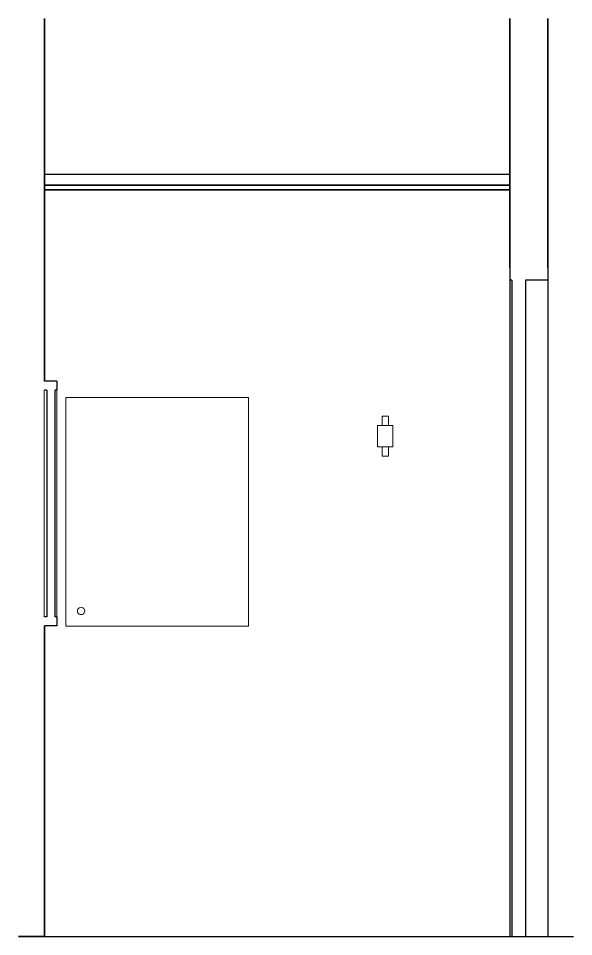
# Model space of a CAD drawing. Header units: millimetres. Extents: x 14397 to 67587, y -11631 to -8348.
# Drawn here: x 29068 to 30883, y -11348 to -8348 of the extents above; entities that cross this region are included whole.
import ezdxf

# ---------------------------------------------------------------- set-up
doc = ezdxf.new("R2010")
doc.units = ezdxf.units.MM
doc.header["$MEASUREMENT"] = 0
doc.linetypes.add('Wipeout_Contour', pattern=[1000, 0, -1000])
for name, color, linetype in [('NewA-Ee_25_10-M_WallsInternal', 7, 'Continuous'), ('NewA-Ee_30_40-M_Floors', 7, 'Continuous'), ('NewA-Ee_40_20-M_GeneralFFAndEInternalEquipment', 7, 'Continuous'), ('NewA-Ss_30_25-M_CeilingAndSoffitSystems', 7, 'Continuous')]:
    doc.layers.add(name, color=color, linetype=linetype)

# ---------------------------------------------------------------- blocks, each defined once
blk = doc.blocks.new('Section Elem_37_5', base_point=(20932.6, -115148.2))
at = {"color": 254, "linetype": 'Wipeout_Contour', "lineweight": 0, "ltscale": 124528.261834}
blk.add_wipeout([(30674.4, -8348.2), (29161.6, -8348.2), (29161.6, -8858.2), (30674.4, -8858.2)], dxfattribs=at).dxf.layer = 'NewA-Ee_25_10-M_WallsInternal'
blk = doc.blocks.new('Section Elem_38_5', base_point=(20932.6, -115148.2))
at = {"color": 254, "linetype": 'Wipeout_Contour', "lineweight": 0, "ltscale": 121606.563942}
blk.add_wipeout([(29154.2, -8348.2), (29154.2, -8858.2), (29161.6, -8858.2), (29161.6, -8348.2)], dxfattribs=at).dxf.layer = 'NewA-Ee_25_10-M_WallsInternal'
at = {"color": 254, "linetype": 'Wipeout_Contour', "lineweight": 0, "ltscale": 122330.376152}
blk.add_wipeout([(29154.2, -9533.2), (29161.6, -9533.2), (29161.6, -8908.2), (29154.2, -8908.2)], dxfattribs=at).dxf.layer = 'NewA-Ee_25_10-M_WallsInternal'
at = {"color": 254, "linetype": 'Wipeout_Contour', "lineweight": 0, "ltscale": 124446.436444}
blk.add_wipeout([(29154.2, -11348.2), (29161.6, -11348.2), (29161.6, -10333.2), (29154.2, -10333.2)], dxfattribs=at).dxf.layer = 'NewA-Ee_25_10-M_WallsInternal'
blk = doc.blocks.new('Section Elem_39_5', base_point=(20932.6, -115148.2))
at = {"layer": 'NewA-Ee_25_10-M_WallsInternal', "color": 92, "linetype": 'Continuous', "lineweight": 35}
for p, q in [((30674.4, -8348.2), (30674.4, -8858.2)), ((30799.4, -8348.2), (30799.4, -8403.2)), ((30799.4, -8453.2), (30799.4, -9163.2)), ((30674.4, -8908.2), (30674.4, -9163.2))]:
    blk.add_line(p, q, dxfattribs=at)
at = {"layer": 'NewA-Ee_25_10-M_WallsInternal', "color": 92, "linetype": 'Continuous', "lineweight": 35, "flags": 128}
for points in [[(30799.4, -8403.2), (30799.4, -8438.2), (30799.4, -8453.2)], [(30674.4, -8858.2), (30674.4, -8893.2), (30674.4, -8908.2)]]:
    blk.add_lwpolyline(points, dxfattribs=at)
blk = doc.blocks.new('Section Elem_40_5', base_point=(20932.6, -115148.2))
at = {"layer": 'NewA-Ee_25_10-M_WallsInternal', "color": 92, "linetype": 'Continuous', "lineweight": 35}
for p, q in [((29154.2, -8348.2), (29154.2, -8858.2)), ((29154.2, -8908.2), (29154.2, -9533.2)), ((29154.2, -9563.2), (29154.2, -10303.2)), ((29154.2, -10333.2), (29154.2, -11348.2)), ((29154.2, -11348.2), (29068.3, -11348.2))]:
    blk.add_line(p, q, dxfattribs=at)
at = {"layer": 'NewA-Ee_25_10-M_WallsInternal', "color": 92, "linetype": 'Continuous', "lineweight": 35, "flags": 128}
blk.add_lwpolyline([(29154.2, -8858.2), (29154.2, -8893.2), (29154.2, -8908.2)], dxfattribs=at)
blk = doc.blocks.new('Section Elem_41_5', base_point=(20932.6, -115148.2))
at = {"color": 254, "linetype": 'Wipeout_Contour', "lineweight": 0, "ltscale": 129476.270152}
blk.add_wipeout([(30674.4, -9203.2), (30674.4, -11348.2), (30681.4, -11348.2), (30681.4, -9203.2)], dxfattribs=at).dxf.layer = 'NewA-Ee_25_10-M_WallsInternal'
at = {"color": 254, "linetype": 'Wipeout_Contour', "lineweight": 0, "ltscale": 129798.595472}
blk.add_wipeout([(30799.4, -9203.2), (30726.4, -9203.2), (30726.4, -11348.2), (30799.4, -11348.2)], dxfattribs=at).dxf.layer = 'NewA-Ee_25_10-M_WallsInternal'
at = {"layer": 'NewA-Ee_25_10-M_WallsInternal', "linetype": 'Continuous'}
for p, q in [((30674.4, -9163.2), (30674.4, -9203.2)), ((30799.4, -9163.2), (30799.4, -9203.2)), ((30674.4, -9203.2), (30674.4, -11348.2)), ((30681.4, -9203.2), (30674.4, -9203.2)), ((30681.4, -9203.2), (30681.4, -11348.2)), ((30726.4, -9203.2), (30726.4, -11348.2)), ((30799.4, -9203.2), (30726.4, -9203.2)), ((30799.4, -9203.2), (30799.4, -11348.2))]:
    blk.add_line(p, q, dxfattribs=at)
at = {"layer": 'NewA-Ee_25_10-M_WallsInternal', "color": 6, "linetype": 'Continuous', "lineweight": 13}
for p, q in [((30681.3, -9624.3), (30681.3, -9689.1)), ((30726.5, -9623), (30726.5, -10275.7)), ((30681.3, -9729.6), (30681.3, -9794.4)), ((30681.3, -9834.9), (30681.3, -9899.7)), ((30681.3, -9940.2), (30681.3, -10004.9)), ((30681.3, -10045.4), (30681.3, -10110.2)), ((30681.3, -10150.7), (30681.3, -10210.9)), ((30681.3, -10210.9), (30681.3, -10275.7)), ((30681.3, -10340.5), (30681.3, -10275.7)), ((30726.5, -10928.5), (30726.5, -10275.7)), ((30681.3, -10400.8), (30681.3, -10340.5)), ((30681.3, -10506), (30681.3, -10441.2)), ((30681.3, -10611.3), (30681.3, -10546.5)), ((30681.3, -10716.6), (30681.3, -10651.8)), ((30681.3, -10821.9), (30681.3, -10757.1)), ((30681.3, -10927.1), (30681.3, -10862.3))]:
    blk.add_line(p, q, dxfattribs=at)
blk = doc.blocks.new('Section Elem_42_5', base_point=(20932.6, -115148.2))
at = {"layer": 'NewA-Ee_30_40-M_Floors', "linetype": 'Continuous'}
for p, q in [((29154.2, -11348.2), (30681.4, -11348.2)), ((30681.4, -11348.2), (30726.4, -11348.2)), ((30726.4, -11348.2), (30883.2, -11348.2))]:
    blk.add_line(p, q, dxfattribs=at)
blk = doc.blocks.new('Section Elem_43_5', base_point=(20932.6, -115148.2))
at = {"layer": 'NewA-Ss_30_25-M_CeilingAndSoffitSystems', "linetype": 'Continuous', "lineweight": 13}
h = blk.add_hatch(dxfattribs=at)
h.set_pattern_fill('Plaster_0005', color=6, style=0, pattern_type=2)
h.set_pattern_definition([(0, (20932.615, -115148.235), (0, 86.60254), [0, -50]), (0, (20957.615, -115104.93), (0, 86.60254), [0, -50])])
h.paths.add_polyline_path([(29154.2, -8893.2), (29154.2, -8908.2), (30674.4, -8908.2), (30674.4, -8893.2)])
at = {"layer": 'NewA-Ss_30_25-M_CeilingAndSoffitSystems', "linetype": 'Continuous'}
blk.add_line((30674.4, -8858.2), (29154.2, -8858.2), dxfattribs=at)
at = {"layer": 'NewA-Ss_30_25-M_CeilingAndSoffitSystems', "color": 92, "linetype": 'Continuous', "lineweight": 35}
for p, q in [((30674.4, -8893.2), (29154.2, -8893.2)), ((30674.4, -8908.2), (29154.2, -8908.2))]:
    blk.add_line(p, q, dxfattribs=at)
blk = doc.blocks.new('Section Elem_44_5', base_point=(20932.6, -115148.2))
at = {"color": 254, "linetype": 'Wipeout_Contour', "lineweight": 0, "ltscale": 127151.990934}
blk.add_wipeout([(30292.6, -9748.2), (30292.6, -9678.2), (30242.6, -9678.2), (30242.6, -9748.2)], dxfattribs=at).dxf.layer = 'NewA-Ee_40_20-M_GeneralFFAndEInternalEquipment'
at = {"color": 254, "linetype": 'Wipeout_Contour', "lineweight": 0, "ltscale": 127090.960224}
blk.add_wipeout([(30277.6, -9648.2), (30257.6, -9648.2), (30257.6, -9678.2), (30277.6, -9678.2)], dxfattribs=at).dxf.layer = 'NewA-Ee_40_20-M_GeneralFFAndEInternalEquipment'
at = {"color": 254, "linetype": 'Wipeout_Contour', "lineweight": 0, "ltscale": 127213.185323}
blk.add_wipeout([(30257.6, -9748.2), (30257.6, -9778.2), (30277.6, -9778.2), (30277.6, -9748.2)], dxfattribs=at).dxf.layer = 'NewA-Ee_40_20-M_GeneralFFAndEInternalEquipment'
at = {"layer": 'NewA-Ee_40_20-M_GeneralFFAndEInternalEquipment', "color": 1, "linetype": 'Continuous', "lineweight": 18}
for p, q in [((30257.6, -9678.2), (30257.6, -9648.2)), ((30257.6, -9648.2), (30277.6, -9648.2)), ((30277.6, -9678.2), (30277.6, -9648.2)), ((30292.6, -9678.2), (30242.6, -9678.2)), ((30242.6, -9748.2), (30242.6, -9678.2)), ((30292.6, -9748.2), (30292.6, -9678.2)), ((30292.6, -9748.2), (30242.6, -9748.2)), ((30257.6, -9778.2), (30257.6, -9748.2)), ((30277.6, -9778.2), (30277.6, -9748.2)), ((30257.6, -9778.2), (30277.6, -9778.2))]:
    blk.add_line(p, q, dxfattribs=at)
blk = doc.blocks.new('Section Elem_45_5', base_point=(20932.6, -115148.2))
at = {"layer": 'NewA-Ee_40_20-M_GeneralFFAndEInternalEquipment', "color": 1, "linetype": 'Continuous', "lineweight": 18}
for p, q in [((29223.4, -10334.2), (29223.4, -9587.2)), ((29223.4, -9587.2), (29820.4, -9587.2)), ((29820.4, -9587.2), (29820.4, -10334.2)), ((29820.4, -10334.2), (29223.4, -10334.2))]:
    blk.add_line(p, q, dxfattribs=at)
at = {"color": 254, "linetype": 'Wipeout_Contour', "lineweight": 0, "ltscale": 744655.076497}
blk.add_wipeout([(29261.8, -10287.3), (29263, -10290.2), (29264.9, -10292.6), (29267.4, -10294.5), (29270.2, -10295.7), (29273.4, -10296.2), (29276.5, -10295.7), (29279.4, -10294.5), (29281.8, -10292.6), (29283.7, -10290.2), (29284.9, -10287.3), (29285.4, -10284.2), (29284.9, -10281), (29283.7, -10278.2), (29281.8, -10275.7), (29279.4, -10273.8), (29276.5, -10272.6), (29273.4, -10272.2), (29270.2, -10272.6), (29267.4, -10273.8), (29264.9, -10275.7), (29263, -10278.2), (29261.8, -10281), (29261.4, -10284.2)], dxfattribs=at).dxf.layer = 'NewA-Ee_40_20-M_GeneralFFAndEInternalEquipment'
at = {"layer": 'NewA-Ee_40_20-M_GeneralFFAndEInternalEquipment', "color": 1, "linetype": 'Continuous', "lineweight": 18}
for p, q in [((29261.4, -10284.2), (29261.8, -10281)), ((29261.8, -10287.3), (29261.4, -10284.2)), ((29261.8, -10281), (29263, -10278.2)), ((29263, -10290.2), (29261.8, -10287.3)), ((29263, -10278.2), (29264.9, -10275.7)), ((29264.9, -10275.7), (29267.4, -10273.8)), ((29267.4, -10273.8), (29270.2, -10272.6)), ((29270.2, -10272.6), (29273.4, -10272.2)), ((29273.4, -10272.2), (29276.5, -10272.6)), ((29276.5, -10272.6), (29279.4, -10273.8)), ((29279.4, -10273.8), (29281.8, -10275.7)), ((29281.8, -10275.7), (29283.7, -10278.2)), ((29283.7, -10278.2), (29284.9, -10281)), ((29284.9, -10287.3), (29283.7, -10290.2)), ((29284.9, -10281), (29285.4, -10284.2)), ((29285.4, -10284.2), (29284.9, -10287.3)), ((29264.9, -10292.6), (29263, -10290.2)), ((29267.4, -10294.5), (29264.9, -10292.6)), ((29270.2, -10295.7), (29267.4, -10294.5)), ((29273.4, -10296.2), (29270.2, -10295.7)), ((29276.5, -10295.7), (29273.4, -10296.2)), ((29279.4, -10294.5), (29276.5, -10295.7)), ((29281.8, -10292.6), (29279.4, -10294.5)), ((29283.7, -10290.2), (29281.8, -10292.6))]:
    blk.add_line(p, q, dxfattribs=at)
blk = doc.blocks.new('Section Elem_46_5', base_point=(20932.6, -115148.2))
at = {"layer": 'NewA-Ee_40_20-M_GeneralFFAndEInternalEquipment', "linetype": 'Continuous'}
for p, q in [((29194.2, -9533.2), (29154.2, -9533.2)), ((29194.2, -10333.2), (29154.2, -10333.2))]:
    blk.add_line(p, q, dxfattribs=at)
at = {"color": 254, "linetype": 'Wipeout_Contour', "lineweight": 0, "ltscale": 123220.481522}
blk.add_wipeout([(29154.2, -10303.2), (29160.9, -10303.2), (29160.9, -9563.2), (29154.2, -9563.2)], dxfattribs=at).dxf.layer = 'NewA-Ee_40_20-M_GeneralFFAndEInternalEquipment'
at = {"color": 254, "linetype": 'Wipeout_Contour', "lineweight": 0, "ltscale": 123346.693146}
blk.add_wipeout([(29194.2, -9563.2), (29187.6, -9563.2), (29187.6, -10303.2), (29194.2, -10303.2)], dxfattribs=at).dxf.layer = 'NewA-Ee_40_20-M_GeneralFFAndEInternalEquipment'
at = {"layer": 'NewA-Ee_40_20-M_GeneralFFAndEInternalEquipment', "linetype": 'Continuous'}
for p, q in [((29194.2, -9533.2), (29194.2, -9563.2)), ((29160.9, -9563.2), (29154.2, -9563.2)), ((29160.9, -9563.2), (29160.9, -10303.2)), ((29187.6, -9563.2), (29187.6, -10303.2)), ((29194.2, -9563.2), (29187.6, -9563.2)), ((29160.9, -10303.2), (29154.2, -10303.2)), ((29194.2, -10303.2), (29187.6, -10303.2)), ((29194.2, -10303.2), (29194.2, -10333.2))]:
    blk.add_line(p, q, dxfattribs=at)
at = {"layer": 'NewA-Ee_40_20-M_GeneralFFAndEInternalEquipment', "color": 1, "linetype": 'Continuous', "lineweight": 18}
blk.add_line((29194.2, -10303.2), (29194.2, -9563.2), dxfattribs=at)

msp = doc.modelspace()

# ---------------------------------------------------------------- block references
at = {"layer": 'NewA-Ee_25_10-M_WallsInternal', "lineweight": 0}
msp.add_blockref('Section Elem_37_5', (20932.6, -115148.2), dxfattribs=at)
at = {"layer": 'NewA-Ee_40_20-M_GeneralFFAndEInternalEquipment', "lineweight": 0}
for name in ['Section Elem_45_5', 'Section Elem_44_5']:
    msp.add_blockref(name, (20932.6, -115148.2), dxfattribs=at)

# ---------------------------------------------------------------- next in the draw order: block references
at = {"layer": 'NewA-Ee_25_10-M_WallsInternal', "lineweight": 0}
for name in ['Section Elem_38_5', 'Section Elem_39_5']:
    msp.add_blockref(name, (20932.6, -115148.2), dxfattribs=at)

# ---------------------------------------------------------------- next in the draw order: block references
for name in ['Section Elem_40_5', 'Section Elem_41_5']:
    msp.add_blockref(name, (20932.6, -115148.2), dxfattribs=at)
at = {"layer": 'NewA-Ss_30_25-M_CeilingAndSoffitSystems', "lineweight": 0}
msp.add_blockref('Section Elem_43_5', (20932.6, -115148.2), dxfattribs=at)

# ---------------------------------------------------------------- next in the draw order: block references
at = {"layer": 'NewA-Ee_30_40-M_Floors', "lineweight": 0}
msp.add_blockref('Section Elem_42_5', (20932.6, -115148.2), dxfattribs=at)
at = {"layer": 'NewA-Ee_40_20-M_GeneralFFAndEInternalEquipment', "lineweight": 0}
msp.add_blockref('Section Elem_46_5', (20932.6, -115148.2), dxfattribs=at)

doc.saveas('drawing.dxf')
